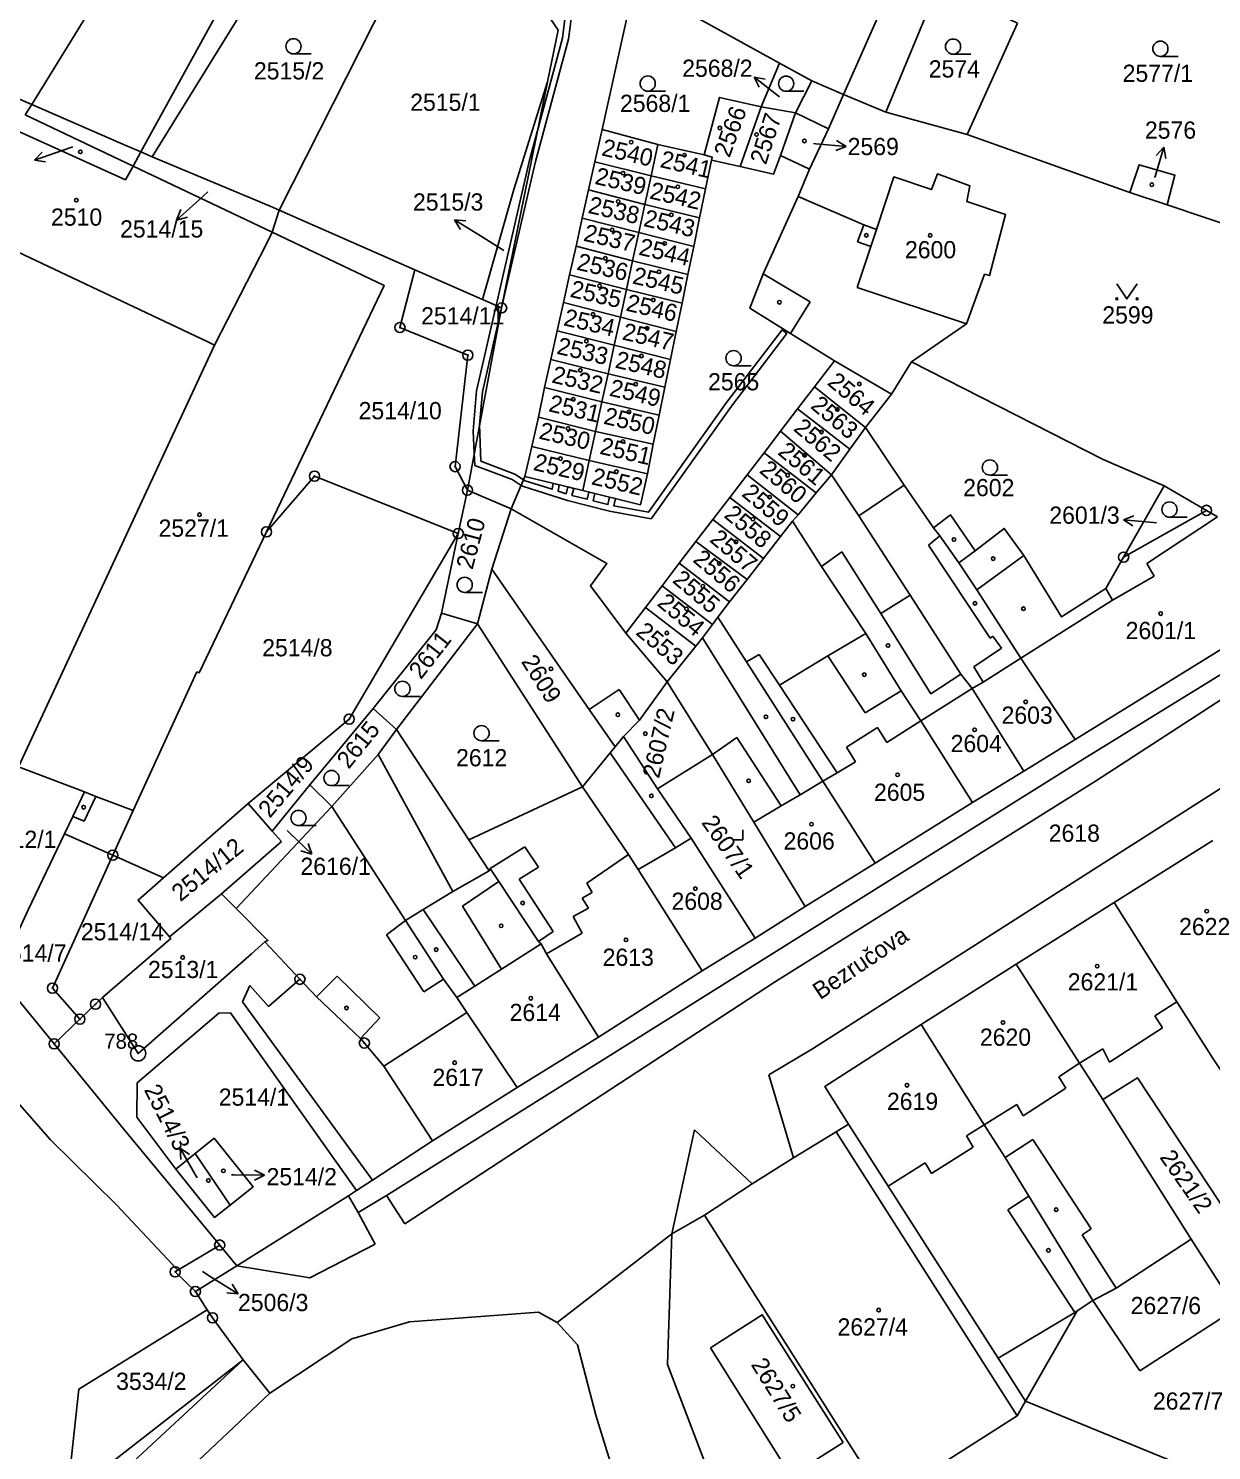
# Model space of a CAD drawing. Extents: x -784124 to -780570, y -980818 to -976926.
# Drawn here: x -782642.4 to -782525.5, y -979748.9 to -979608.5 of the extents above; entities that cross this region are included whole.
import ezdxf
from ezdxf.enums import TextEntityAlignment as Align

# ---------------------------------------------------------------- set-up
doc = ezdxf.new("R2010")
doc.units = 0
doc.header["$LTSCALE"] = 3.138375
doc.header["$MEASUREMENT"] = 0
doc.linetypes.add('0_051C', pattern=[0])
for name, color, linetype in [('1008', 1, 'CONTINUOUS'), ('101', 1, 'CONTINUOUS'), ('1016', 1, 'CONTINUOUS'), ('1029', 1, 'CONTINUOUS'), ('105', 1, 'CONTINUOUS'), ('18', 1, 'CONTINUOUS'), ('21800', 1, 'CONTINUOUS'), ('21900', 1, 'CONTINUOUS'), ('21999', 1, 'CONTINUOUS'), ('23700', 1, 'CONTINUOUS'), ('304', 1, 'CONTINUOUS'), ('314', 1, 'CONTINUOUS'), ('319', 1, 'CONTINUOUS'), ('402', 1, 'CONTINUOUS'), ('404', 1, 'CONTINUOUS')]:
    doc.layers.add(name, color=color, linetype=linetype)

# ---------------------------------------------------------------- blocks, each defined once
blk = doc.blocks.new('4_02$0')
at = {"layer": '404', "color": 255, "linetype": 'Continuous'}
blk.add_circle((-0.01, 0), 0.175, dxfattribs=at)
blk = doc.blocks.new('1029$1')
at = {"layer": '1029', "color": 6, "linetype": 'Continuous'}
for p, q in [((0, 3), (-0.5, 2)), ((0, 0), (0, 3)), ((0, 3), (0.5, 2))]:
    blk.add_line(p, q, dxfattribs=at)
blk = doc.blocks.new('3_04$3')
at = {"layer": '304', "color": 255, "linetype": 'Continuous'}
blk.add_line((0.01, 0), (1.76, 0), dxfattribs=at)
blk.add_circle((0.01, 0.75), 0.75, dxfattribs=at)
blk = doc.blocks.new('3_14$2')
at = {"layer": '314', "color": 255, "linetype": 'Continuous'}
blk.add_lwpolyline([(-1, 1.5), (0, 0), (1, 1.5)], dxfattribs=at)
for centre in [(-1, 0), (1, 0)]:
    blk.add_circle(centre, 0.1, dxfattribs=at)
blk = doc.blocks.new('3_19$9')
at = {"layer": '319', "color": 255, "linetype": 'Continuous'}
for p, q in [((-1, 0), (0, 0)), ((0, 0), (0, 1))]:
    blk.add_line(p, q, dxfattribs=at)
blk = doc.blocks.new('1_01$18')
at = {"layer": '101', "color": 3, "linetype": 'Continuous'}
for radius in [0.75, 0.03]:
    blk.add_circle((0, 0), radius, dxfattribs=at)
blk = doc.blocks.new('1_05$19')
at = {"layer": '105', "color": 3, "linetype": 'Continuous'}
for radius in [0.5, 0.0303]:
    blk.add_circle((0, 0), radius, dxfattribs=at)

msp = doc.modelspace()

# ---------------------------------------------------------------- linework, layer by layer
at = {"layer": '1029', "color": 255, "linetype": 'Continuous'}
for p, q in [((-782568.19, -979615.22), (-782568.33, -979615.11)), ((-782637.99, -979620.16), (-782638.96, -979620.5)), ((-782564.84, -979619.84), (-782564.59, -979619.86)), ((-782531.14, -979623.19), (-782531.1, -979623.07)), ((-782624.67, -979624.61), (-782625.52, -979625.39)), ((-782595.41, -979630.4), (-782597.74, -979628.95)), ((-782530.95, -979657.28), (-782531.24, -979657.26)), ((-782616.81, -979687.66), (-782616.55, -979687.91)), ((-782625.71, -979721.95), (-782625.9, -979721.62)), ((-782622.32, -979721.64), (-782622.05, -979721.65)), ((-782625.18, -979731.2), (-782624.22, -979731.81))]:
    msp.add_line(p, q, dxfattribs=at)
at = {"layer": '21800', "color": 255, "linetype": 'Continuous'}
for p, q in [((-782630.16, -979621.14), (-782613.39, -979594.05)), ((-782632.76, -979620.01), (-782642.06, -979615.98)), ((-782566.62, -979616.8), (-782563.36, -979618.37)), ((-782631.27, -979620.66), (-782632.76, -979620.01)), ((-782560.5, -979629.54), (-782559.85, -979627.87)), ((-782559.18, -979630), (-782558.62, -979628.31)), ((-782560.52, -979634.04), (-782559.18, -979630)), ((-782559.18, -979630), (-782560.5, -979629.54)), ((-782565.15, -979635.46), (-782569.81, -979632.7)), ((-782549.71, -979637.63), (-782560.52, -979634.04)), ((-782567.11, -979638.57), (-782565.15, -979635.46)), ((-782560.35, -979656.59), (-782555.88, -979653.56)), ((-782531.9, -979661.29), (-782524.94, -979656.69)), ((-782552.35, -979658.57), (-782553.47, -979659.5)), ((-782553.47, -979659.5), (-782547.39, -979668.66)), ((-782564.06, -979661.6), (-782562.05, -979660.14)), ((-782562.05, -979660.14), (-782558.19, -979666.24)), ((-782550.48, -979661.23), (-782548.85, -979660.03)), ((-782548.71, -979663.9), (-782544.07, -979660.5)), ((-782531.18, -979662.53), (-782531.9, -979661.29)), ((-782586.99, -979675.71), (-782596.62, -979661.87)), ((-782535.3, -979664.91), (-782531.18, -979662.53)), ((-782535.3, -979664.91), (-782535.96, -979663.76)), ((-782558.19, -979666.24), (-782555.3, -979664.43)), ((-782544.37, -979670.65), (-782535.3, -979664.91)), ((-782558.19, -979666.24), (-782553.24, -979674.17)), ((-782559.66, -979668.22), (-782563.41, -979670.42)), ((-782566.16, -979684.13), (-782575.79, -979668.64)), ((-782546.26, -979669.66), (-782549.01, -979671.51)), ((-782547.39, -979668.66), (-782547.11, -979668.48)), ((-782547.11, -979668.48), (-782546.26, -979669.66)), ((-782570.21, -979670.27), (-782571.45, -979671)), ((-782568.19, -979673.32), (-782570.21, -979670.27)), ((-782563.41, -979670.42), (-782568.19, -979673.32)), ((-782563.41, -979670.42), (-782559.72, -979676.04)), ((-782548.07, -979673), (-782544.37, -979670.65)), ((-782553.24, -979674.17), (-782550.29, -979672.21)), ((-782549.01, -979671.51), (-782548.07, -979673)), ((-782523.63, -979671.67), (-782538.29, -979680.67)), ((-782586.99, -979675.71), (-782584.02, -979673.75)), ((-782584.02, -979673.75), (-782582.01, -979676.77)), ((-782562.49, -979681.96), (-782568.19, -979673.32)), ((-782559.72, -979676.04), (-782556.17, -979673.86)), ((-782549.16, -979673.65), (-782554.22, -979676.83)), ((-782548.07, -979673), (-782549.16, -979673.65)), ((-782536.97, -979682.78), (-782522.52, -979673.4)), ((-782584.43, -979679.39), (-782586.99, -979675.71)), ((-782554.22, -979676.83), (-782557.59, -979678.97)), ((-782558.52, -979677.49), (-782561.58, -979679.42)), ((-782557.59, -979678.97), (-782558.52, -979677.49)), ((-782572.41, -979678.46), (-782574.81, -979680.14)), ((-782568.02, -979685.23), (-782572.41, -979678.46)), ((-782517.87, -979679.2), (-782564.94, -979709.23)), ((-782561.58, -979679.42), (-782560.67, -979680.88)), ((-782607.82, -979680.17), (-782600.47, -979693.69)), ((-782578.46, -979689.36), (-782584.91, -979679.98)), ((-782538.29, -979680.67), (-782569.81, -979700.39)), ((-782560.67, -979680.88), (-782562.49, -979681.96)), ((-782563.9, -979682.79), (-782562.49, -979681.96)), ((-782636.85, -979683.85), (-782638.01, -979686.28)), ((-782568.7, -979702.63), (-782536.97, -979682.78)), ((-782566.16, -979684.13), (-782563.9, -979682.79)), ((-782568.02, -979685.23), (-782570.73, -979686.83)), ((-782568.02, -979685.23), (-782566.16, -979684.13)), ((-782632.04, -979685.69), (-782634.04, -979690.1)), ((-782593.34, -979689.28), (-782596.76, -979691.42)), ((-782592.01, -979691.28), (-782593.34, -979689.28)), ((-782582.15, -979691.52), (-782578.46, -979689.36)), ((-782578.46, -979689.36), (-782576.92, -979688.4)), ((-782587.24, -979692.86), (-782583.11, -979690.03)), ((-782600.47, -979693.69), (-782596.88, -979691.63)), ((-782593.9, -979692.46), (-782592.01, -979691.28)), ((-782600.47, -979693.69), (-782603.38, -979695.47)), ((-782599.5, -979695.12), (-782595.9, -979692.69)), ((-782590.55, -979697.63), (-782593.9, -979692.46)), ((-782586.7, -979693.78), (-782587.24, -979692.86)), ((-782587.67, -979694.33), (-782586.7, -979693.78)), ((-782587.05, -979695.32), (-782587.67, -979694.33)), ((-782603.38, -979695.47), (-782605.15, -979696.55)), ((-782598.27, -979703.02), (-782603.38, -979695.47)), ((-782595.66, -979701.36), (-782599.5, -979695.12)), ((-782588.56, -979696.16), (-782587.05, -979695.32)), ((-782587.69, -979697.78), (-782588.56, -979696.16)), ((-782605.15, -979696.55), (-782607.02, -979697.95)), ((-782592.01, -979698.63), (-782590.55, -979697.63)), ((-782591.2, -979699.85), (-782587.69, -979697.78)), ((-782607.02, -979697.95), (-782603.32, -979703.59)), ((-782591.73, -979698.86), (-782595.66, -979701.36)), ((-782569.81, -979700.39), (-782607.01, -979723.7)), ((-782611.87, -979702.05), (-782613.93, -979704.09)), ((-782607.67, -979706.16), (-782611.87, -979702.05)), ((-782595.66, -979701.36), (-782598.27, -979703.02)), ((-782620.52, -979702.96), (-782621.24, -979704.57)), ((-782618.67, -979705.04), (-782620.52, -979702.96)), ((-782616.61, -979703.26), (-782618.67, -979705.04)), ((-782615.56, -979702.35), (-782616.61, -979703.26)), ((-782605.21, -979726.48), (-782568.7, -979702.63)), ((-782603.32, -979703.59), (-782601.39, -979702.32)), ((-782598.27, -979703.02), (-782600.05, -979704.15)), ((-782621.24, -979704.57), (-782608.4, -979722.18)), ((-782531.11, -979705.96), (-782528.95, -979704.57)), ((-782623.56, -979705.68), (-782631.64, -979712.56)), ((-782622.41, -979705.67), (-782623.56, -979705.68)), ((-782609.96, -979723.19), (-782622.41, -979705.67)), ((-782609.59, -979708.18), (-782607.67, -979706.16)), ((-782599.08, -979705.64), (-782607.29, -979710.93)), ((-782530.36, -979707.15), (-782531.11, -979705.96)), ((-782535.6, -979710.52), (-782530.36, -979707.15)), ((-782564.94, -979709.23), (-782569.25, -979711.77)), ((-782538.55, -979710.63), (-782536.27, -979709.22)), ((-782536.27, -979709.22), (-782535.6, -979710.52)), ((-782569.25, -979711.77), (-782566.8, -979719.98)), ((-782540.61, -979711.98), (-782538.55, -979710.63)), ((-782631.64, -979712.56), (-782631.68, -979715.96)), ((-782544.12, -979715.82), (-782539.9, -979713.1)), ((-782539.9, -979713.1), (-782540.61, -979711.98)), ((-782547.99, -979716.71), (-782544.76, -979714.72)), ((-782544.76, -979714.72), (-782544.12, -979715.82)), ((-782631.68, -979715.96), (-782627.83, -979721.11)), ((-782576.6, -979717.2), (-782578.83, -979727.48)), ((-782570.88, -979722.55), (-782576.6, -979717.2)), ((-782549.72, -979717.79), (-782547.99, -979716.71)), ((-782553.19, -979721.52), (-782549.05, -979718.92)), ((-782549.05, -979718.92), (-782549.72, -979717.79)), ((-782545.9, -979719.95), (-782543.16, -979718.18)), ((-782543.16, -979718.18), (-782537.42, -979726.99)), ((-782557.47, -979722.78), (-782553.82, -979720.48)), ((-782553.82, -979720.48), (-782553.19, -979721.52)), ((-782609.8, -979725.38), (-782610.77, -979723.72)), ((-782609.8, -979725.38), (-782607.01, -979723.7)), ((-782607.01, -979723.7), (-782605.21, -979726.48)), ((-782543.57, -979723.77), (-782545.65, -979725.11)), ((-782608.12, -979728.49), (-782609.8, -979725.38)), ((-782545.65, -979725.11), (-782539.03, -979735.24)), ((-782537.42, -979726.99), (-782538.29, -979727.58)), ((-782614.58, -979731.81), (-782608.12, -979728.49)), ((-782538.29, -979727.58), (-782534.94, -979732.83)), ((-782621.78, -979730.65), (-782614.58, -979731.81)), ((-782538.78, -979735.08), (-782543.88, -979743.99)), ((-782634.95, -979752.69), (-782621.18, -979739.92)), ((-782627.4, -979751.56), (-782618.53, -979743.2)), ((-782543.88, -979743.99), (-782544.72, -979745.46))]:
    msp.add_line(p, q, dxfattribs=at)
at = {"layer": '21900', "color": 3, "linetype": 'Continuous'}
for p, q in [((-782603.8, -979599.11), (-782617.6, -979626.4)), ((-782585.7, -979618.45), (-782582.5, -979603.98)), ((-782549.64, -979618.94), (-782544.68, -979607.95)), ((-782570, -979616.2), (-782568.2, -979611.89)), ((-782566.62, -979616.8), (-782565.01, -979613.65)), ((-782561.86, -979614.98), (-782565.01, -979613.65)), ((-782591.11, -979613.75), (-782595.64, -979636.06)), ((-782561.86, -979614.98), (-782557.68, -979616.73)), ((-782572.08, -979622.1), (-782570, -979616.2)), ((-782566.62, -979616.8), (-782570, -979616.2)), ((-782642.69, -979617.01), (-782632.04, -979622.06)), ((-782568.1, -979621), (-782566.62, -979616.8)), ((-782557.68, -979616.73), (-782549.64, -979618.94)), ((-782632.78, -979623.41), (-782643.62, -979618.5)), ((-782586.43, -979621.62), (-782585.7, -979618.45)), ((-782580.21, -979619.93), (-782585.7, -979618.45)), ((-782549.64, -979618.94), (-782533.58, -979624.65)), ((-782580.88, -979623.02), (-782580.21, -979619.93)), ((-782575.65, -979620.95), (-782580.21, -979619.93)), ((-782618.29, -979628.58), (-782632.04, -979622.06)), ((-782587.05, -979624.4), (-782586.43, -979621.62)), ((-782580.88, -979623.02), (-782586.43, -979621.62)), ((-782575.49, -979624.29), (-782574.91, -979621.46)), ((-782572.08, -979622.1), (-782574.91, -979621.46)), ((-782565.22, -979622.37), (-782568.1, -979621)), ((-782581.49, -979625.84), (-782580.88, -979623.02)), ((-782580.88, -979623.02), (-782575.49, -979624.29)), ((-782566.34, -979625.05), (-782565.22, -979622.37)), ((-782587.67, -979627.19), (-782587.05, -979624.4)), ((-782581.49, -979625.84), (-782587.05, -979624.4)), ((-782576.08, -979627.16), (-782575.49, -979624.29)), ((-782533.58, -979624.65), (-782529.9, -979625.88)), ((-782582.1, -979628.62), (-782581.49, -979625.84)), ((-782581.49, -979625.84), (-782576.08, -979627.16)), ((-782529.9, -979625.88), (-782520.36, -979629.1)), ((-782617.6, -979626.4), (-782618.29, -979628.58)), ((-782604.2, -979632.3), (-782617.6, -979626.4)), ((-782588.29, -979629.97), (-782587.67, -979627.19)), ((-782582.1, -979628.62), (-782587.67, -979627.19)), ((-782576.66, -979629.99), (-782576.08, -979627.16)), ((-782582.7, -979631.4), (-782582.1, -979628.62)), ((-782582.1, -979628.62), (-782576.66, -979629.99)), ((-782588.92, -979632.8), (-782588.29, -979629.97)), ((-782582.7, -979631.4), (-782588.29, -979629.97)), ((-782577.24, -979632.77), (-782576.66, -979629.99)), ((-782583.32, -979634.23), (-782582.7, -979631.4)), ((-782582.7, -979631.4), (-782577.24, -979632.77)), ((-782597.53, -979635.23), (-782604.2, -979632.3)), ((-782589.52, -979635.53), (-782588.92, -979632.8)), ((-782583.32, -979634.23), (-782588.92, -979632.8)), ((-782577.8, -979635.6), (-782577.24, -979632.77)), ((-782583.91, -979636.96), (-782583.32, -979634.23)), ((-782583.32, -979634.23), (-782577.8, -979635.6)), ((-782599.02, -979654.05), (-782595.64, -979636.06)), ((-782595.64, -979636.06), (-782597.53, -979635.23)), ((-782590.14, -979638.31), (-782589.52, -979635.53)), ((-782583.91, -979636.96), (-782589.52, -979635.53)), ((-782578.39, -979638.38), (-782577.8, -979635.6)), ((-782584.51, -979639.73), (-782583.91, -979636.96)), ((-782583.91, -979636.96), (-782578.39, -979638.38)), ((-782590.78, -979641.15), (-782590.14, -979638.31)), ((-782584.51, -979639.73), (-782590.14, -979638.31)), ((-782578.95, -979641.16), (-782578.39, -979638.38)), ((-782643.36, -979681.37), (-782624.01, -979639.73)), ((-782585.12, -979642.56), (-782584.51, -979639.73)), ((-782584.51, -979639.73), (-782578.95, -979641.16)), ((-782591.39, -979643.92), (-782590.78, -979641.15)), ((-782585.12, -979642.56), (-782590.78, -979641.15)), ((-782579.52, -979643.89), (-782578.95, -979641.16)), ((-782562.76, -979641.28), (-782564.73, -979643.86)), ((-782557.12, -979644.58), (-782562.76, -979641.28)), ((-782557.12, -979644.58), (-782555.17, -979641.39)), ((-782585.73, -979645.34), (-782585.12, -979642.56)), ((-782585.12, -979642.56), (-782579.52, -979643.89)), ((-782591.99, -979646.86), (-782591.39, -979643.92)), ((-782585.73, -979645.34), (-782591.39, -979643.92)), ((-782580.09, -979646.66), (-782579.52, -979643.89)), ((-782564.73, -979643.86), (-782566.41, -979646.04)), ((-782559.7, -979647.88), (-782564.73, -979643.86)), ((-782586.36, -979648.26), (-782585.73, -979645.34)), ((-782585.73, -979645.34), (-782580.09, -979646.66)), ((-782559.7, -979647.88), (-782557.12, -979644.58)), ((-782592.66, -979649.74), (-782591.99, -979646.86)), ((-782586.36, -979648.26), (-782591.99, -979646.86)), ((-782580.66, -979649.5), (-782580.09, -979646.66)), ((-782566.41, -979646.04), (-782568.08, -979648.22)), ((-782561.23, -979650), (-782566.41, -979646.04)), ((-782586.99, -979651.14), (-782586.36, -979648.26)), ((-782586.36, -979648.26), (-782580.66, -979649.5)), ((-782568.08, -979648.22), (-782569.72, -979650.36)), ((-782563.07, -979652.54), (-782568.08, -979648.22)), ((-782561.23, -979650), (-782559.7, -979647.88)), ((-782593.35, -979652.71), (-782592.66, -979649.74)), ((-782586.99, -979651.14), (-782592.66, -979649.74)), ((-782581.24, -979652.45), (-782580.66, -979649.5)), ((-782563.07, -979652.54), (-782561.23, -979650)), ((-782587.63, -979654.1), (-782586.99, -979651.14)), ((-782586.99, -979651.14), (-782581.24, -979652.45)), ((-782569.72, -979650.36), (-782571.4, -979652.54)), ((-782564.56, -979654.32), (-782569.72, -979650.36)), ((-782599.02, -979654.05), (-782600.24, -979651.73)), ((-782594.7, -979655.89), (-782593.35, -979652.71)), ((-782593.35, -979652.71), (-782587.63, -979654.1)), ((-782571.4, -979652.54), (-782573.1, -979654.77)), ((-782566.35, -979656.5), (-782571.4, -979652.54)), ((-782564.56, -979654.32), (-782563.07, -979652.54)), ((-782599.92, -979658.34), (-782599.02, -979654.05)), ((-782599.02, -979654.05), (-782594.7, -979655.89)), ((-782566.35, -979656.5), (-782564.56, -979654.32)), ((-782530.19, -979653.63), (-782534.2, -979660.67)), ((-782530.19, -979653.63), (-782526.02, -979656.05)), ((-782573.1, -979654.77), (-782574.77, -979656.95)), ((-782568.08, -979658.62), (-782573.1, -979654.77)), ((-782574.77, -979656.95), (-782576.45, -979659.13)), ((-782569.77, -979660.79), (-782574.77, -979656.95)), ((-782568.08, -979658.62), (-782566.92, -979657.13)), ((-782566.92, -979657.13), (-782566.35, -979656.5)), ((-782526.02, -979656.05), (-782534.2, -979660.67)), ((-782526.02, -979656.05), (-782524.94, -979656.69)), ((-782601.58, -979666.2), (-782599.92, -979658.34)), ((-782576.45, -979659.13), (-782578.09, -979661.27)), ((-782571.4, -979662.88), (-782576.45, -979659.13)), ((-782569.77, -979660.79), (-782568.08, -979658.62)), ((-782578.09, -979661.27), (-782579.79, -979663.5)), ((-782573.12, -979665.08), (-782578.09, -979661.27)), ((-782571.4, -979662.88), (-782569.77, -979660.79)), ((-782579.79, -979663.5), (-782581.44, -979665.64)), ((-782574.82, -979667.31), (-782579.79, -979663.5)), ((-782573.12, -979665.08), (-782571.4, -979662.88)), ((-782574.29, -979666.58), (-782573.12, -979665.08)), ((-782601.58, -979666.2), (-782598.03, -979667.24)), ((-782581.44, -979665.64), (-782583.37, -979668.17)), ((-782576.45, -979669.46), (-782581.44, -979665.64)), ((-782574.82, -979667.31), (-782574.29, -979666.58)), ((-782539, -979678.68), (-782519.15, -979666.41)), ((-782606.03, -979677.69), (-782598.03, -979667.24)), ((-782598.03, -979667.24), (-782587.64, -979683.33)), ((-782583.37, -979668.17), (-782579.28, -979672.98)), ((-782579.28, -979672.98), (-782576.45, -979669.46)), ((-782579.28, -979672.98), (-782574.81, -979680.14)), ((-782614.6, -979683.15), (-782608.33, -979675.6)), ((-782608.33, -979675.6), (-782606.03, -979677.69)), ((-782606.03, -979677.69), (-782598.87, -979688.57)), ((-782583.61, -979678.36), (-782580.24, -979683.53)), ((-782544.06, -979681.79), (-782539, -979678.68)), ((-782574.81, -979680.14), (-782580.24, -979683.53)), ((-782549.14, -979684.89), (-782544.06, -979681.79)), ((-782618.29, -979687.72), (-782614.6, -979683.15)), ((-782614.6, -979683.15), (-782612.4, -979685.3)), ((-782598.87, -979688.57), (-782587.64, -979683.33)), ((-782629.04, -979692.32), (-782620.69, -979684.99)), ((-782620.69, -979684.99), (-782618.29, -979687.72)), ((-782558.73, -979690.87), (-782549.14, -979684.89)), ((-782621.87, -979695.37), (-782612.4, -979685.3)), ((-782634.04, -979690.1), (-782638.81, -979687.98)), ((-782617.39, -979688.75), (-782618.29, -979687.72)), ((-782623.3, -979693.92), (-782617.39, -979688.75)), ((-782535.13, -979694.78), (-782525.38, -979688.63)), ((-782634.04, -979690.1), (-782629.04, -979692.32)), ((-782565.65, -979695.16), (-782558.73, -979690.87)), ((-782623.3, -979693.92), (-782628.44, -979698.17)), ((-782621.87, -979695.37), (-782623.3, -979693.92)), ((-782544.81, -979700.84), (-782535.13, -979694.78)), ((-782570.61, -979698.29), (-782565.65, -979695.16)), ((-782620.35, -979699.82), (-782619.02, -979698.65)), ((-782575.82, -979701.53), (-782570.61, -979698.29)), ((-782586.06, -979708.05), (-782575.82, -979701.53)), ((-782554.19, -979706.8), (-782544.81, -979700.84)), ((-782637.3, -979706.29), (-782639.84, -979708.73)), ((-782594.12, -979713.04), (-782586.06, -979708.05)), ((-782602.46, -979718.3), (-782594.12, -979713.04)), ((-782527.53, -979728.01), (-782536.27, -979714.22)), ((-782562.6, -979717.42), (-782561.38, -979716.64)), ((-782608.4, -979722.18), (-782602.46, -979718.3)), ((-782609.96, -979723.19), (-782608.4, -979722.18)), ((-782578.83, -979727.48), (-782575.61, -979725.63)), ((-782627.62, -979731.07), (-782623.49, -979728.59)), ((-782621.78, -979730.65), (-782623.49, -979728.59)), ((-782590.14, -979736.24), (-782578.83, -979727.48)), ((-782523.13, -979734.88), (-782527.53, -979728.01)), ((-782625.89, -979733.18), (-782621.78, -979730.65)), ((-782625.89, -979733.18), (-782624.71, -979734.98)), ((-782537.25, -979734.06), (-782532.61, -979741)), ((-782624.71, -979734.98), (-782624.19, -979735.77)), ((-782624.19, -979735.77), (-782621.18, -979739.92)), ((-782532.61, -979741), (-782523.13, -979734.88)), ((-782621.18, -979739.92), (-782637.01, -979752.25)), ((-782543.88, -979743.99), (-782546.6, -979739.75)), ((-782519.74, -979753.87), (-782543.88, -979743.99))]:
    msp.add_line(p, q, dxfattribs=at)
for points in [[(-782625.71, -979589.3), (-782631.74, -979599.21), (-782642.06, -979615.98)], [(-782591.11, -979613.75), (-782590.07, -979608.62), (-782592.24, -979605.37), (-782603.8, -979599.11)], [(-782642.06, -979615.98), (-782647.87, -979613.48), (-782646.97, -979608.48), (-782648.9, -979607.41), (-782656.6, -979603.33)], [(-782561.86, -979614.98), (-782557.57, -979605.23), (-782556.61, -979603.21)], [(-782557.68, -979616.73), (-782552.52, -979604.26), (-782551.48, -979604.7), (-782544.68, -979607.95)], [(-782597.53, -979635.23), (-782594.44, -979624.37), (-782591.11, -979613.75)], [(-782565.22, -979622.37), (-782563.36, -979618.37), (-782561.86, -979614.98)], [(-782570, -979616.2), (-782574.13, -979615.28), (-782575.65, -979620.95)], [(-782631.27, -979620.66), (-782630.16, -979621.14), (-782618.5, -979626), (-782617.6, -979626.4)], [(-782574.91, -979621.46), (-782574.85, -979621.17), (-782575.65, -979620.95)], [(-782568.1, -979621), (-782568.78, -979622.84), (-782572.08, -979622.1)], [(-782529.9, -979625.88), (-782529.14, -979622.96), (-782532.68, -979621.92), (-782533.58, -979624.65)], [(-782566.34, -979625.05), (-782559.85, -979627.87), (-782558.62, -979628.31), (-782556.91, -979623.12), (-782553.18, -979624.37), (-782552.6, -979622.83), (-782549.4, -979624), (-782549.69, -979625.54), (-782545.86, -979626.85), (-782547.45, -979632.86), (-782547.94, -979632.73), (-782549.71, -979637.63), (-782555.17, -979641.39)], [(-782656.79, -979624.24), (-782624.66, -979639.42), (-782624.01, -979639.73)], [(-782562.76, -979641.28), (-782567.11, -979638.57), (-782571.12, -979636.08), (-782569.81, -979632.7), (-782566.34, -979625.05)], [(-782624.01, -979639.73), (-782618.87, -979629.73), (-782618.29, -979628.58)], [(-782618.29, -979628.58), (-782607.25, -979633.84), (-782618.87, -979658.17)], [(-782600.24, -979651.73), (-782598.97, -979640.72), (-782605.68, -979638), (-782604.2, -979632.3)], [(-782555.17, -979641.39), (-782536.22, -979651.01), (-782530.19, -979653.63)], [(-782559.7, -979647.88), (-782555.88, -979653.56), (-782552.99, -979657.76)], [(-782599.92, -979658.34), (-782614.12, -979652.67), (-782618.87, -979658.17)], [(-782587.63, -979654.1), (-782581.91, -979655.49), (-782581.24, -979652.45)], [(-782563.07, -979652.54), (-782560.35, -979656.59), (-782555.3, -979664.43), (-782550.29, -979672.21), (-782549.16, -979673.65), (-782544.06, -979681.79)], [(-782594.7, -979655.89), (-782596.62, -979661.87), (-782598.03, -979667.24)], [(-782594.7, -979655.89), (-782585.26, -979661.28), (-782586.87, -979663.51), (-782583.37, -979668.17)], [(-782566.92, -979657.13), (-782564.06, -979661.6), (-782559.66, -979668.22), (-782556.17, -979673.86), (-782554.22, -979676.83), (-782549.14, -979684.89)], [(-782534.2, -979660.67), (-782535.96, -979663.76), (-782540.35, -979666.56), (-782544.07, -979660.5), (-782545.99, -979657.83), (-782548.85, -979660.03), (-782551.3, -979656.49), (-782552.99, -979657.76)], [(-782618.87, -979658.17), (-782625.53, -979672.1), (-782625.75, -979672)], [(-782620.69, -979684.99), (-782610.69, -979676.67), (-782599.92, -979658.34)], [(-782552.99, -979657.76), (-782552.35, -979658.57), (-782550.48, -979661.23), (-782548.71, -979663.9), (-782544.37, -979670.65), (-782539, -979678.68)], [(-782608.33, -979675.6), (-782602.09, -979667.85), (-782601.58, -979666.2)], [(-782574.29, -979666.58), (-782571.45, -979671), (-782563.9, -979682.79), (-782558.73, -979690.87)], [(-782576.45, -979669.46), (-782575.79, -979668.64), (-782574.82, -979667.31)], [(-782625.75, -979672), (-782632.04, -979685.69), (-782635.71, -979684.29)], [(-782579.28, -979672.98), (-782582.01, -979676.77), (-782583.61, -979678.36)], [(-782606.03, -979677.69), (-782607.82, -979680.17), (-782612.4, -979685.3)], [(-782583.61, -979678.36), (-782584.43, -979679.39), (-782584.91, -979679.98), (-782587.64, -979683.33)], [(-782574.81, -979680.14), (-782570.73, -979686.83), (-782565.65, -979695.16)], [(-782670.18, -979683.41), (-782667.78, -979682.14), (-782665.87, -979685.07), (-782664.62, -979684.04), (-782662.86, -979686.59), (-782660.06, -979692.52), (-782657.93, -979695.81), (-782656.82, -979694.92), (-782645.55, -979708.91), (-782647.24, -979710.2), (-782640.2, -979718.2), (-782633.69, -979724.62), (-782627.62, -979731.07)], [(-782635.71, -979684.29), (-782636.85, -979683.85), (-782643.36, -979681.37)], [(-782587.64, -979683.33), (-782583.11, -979690.03), (-782582.15, -979691.52), (-782575.82, -979701.53)], [(-782580.24, -979683.53), (-782576.92, -979688.4), (-782570.61, -979698.29)], [(-782638.81, -979687.98), (-782638.01, -979686.28), (-782636.89, -979686.73), (-782635.71, -979684.29)], [(-782612.4, -979685.3), (-782605.15, -979696.55), (-782601.39, -979702.32), (-782600.05, -979704.15), (-782599.08, -979705.64), (-782594.12, -979713.04)], [(-782644, -979698.95), (-782642.39, -979695.49), (-782638.81, -979687.98)], [(-782598.87, -979688.57), (-782596.88, -979691.63), (-782596.76, -979691.42), (-782595.9, -979692.69), (-782592.01, -979698.63), (-782591.73, -979698.86), (-782591.2, -979699.85), (-782586.06, -979708.05)], [(-782637.3, -979706.29), (-782640, -979703.22), (-782634.04, -979690.1)], [(-782639.84, -979708.73), (-782650.28, -979695.98), (-782652.64, -979692.56)], [(-782629.04, -979692.32), (-782631.55, -979694.52), (-782628.44, -979698.17)], [(-782535.13, -979694.78), (-782528.95, -979704.57), (-782525.37, -979710.2), (-782520.39, -979717.64)], [(-782619.02, -979698.65), (-782618.73, -979698.51), (-782621.87, -979695.37)], [(-782628.44, -979698.17), (-782628.32, -979698.31), (-782635.08, -979704.16)], [(-782602.46, -979718.3), (-782607.29, -979710.93), (-782609.2, -979708.64), (-782609.59, -979708.18), (-782613.93, -979704.09), (-782615.56, -979702.35), (-782619.02, -979698.65)], [(-782635.08, -979704.16), (-782631.54, -979709.66), (-782620.35, -979699.82)], [(-782536.27, -979714.22), (-782538.55, -979710.63), (-782544.81, -979700.84)], [(-782635.08, -979704.16), (-782635.76, -979704.81), (-782637.3, -979706.29)], [(-782561.38, -979716.64), (-782563.7, -979712.92), (-782554.19, -979706.8)], [(-782537.25, -979734.06), (-782543.57, -979723.77), (-782545.9, -979719.95), (-782547.99, -979716.71), (-782554.19, -979706.8)], [(-782623.49, -979728.59), (-782632.98, -979717.12), (-782639.84, -979708.73)], [(-782575.61, -979725.63), (-782570.88, -979722.55), (-782566.8, -979719.98), (-782562.6, -979717.42)], [(-782562.6, -979717.42), (-782544.72, -979745.46), (-782557.78, -979753.79), (-782575.61, -979725.63)], [(-782561.38, -979716.64), (-782557.47, -979722.78), (-782546.6, -979739.75)], [(-782625.9, -979719.56), (-782624.04, -979718.05), (-782620.19, -979722.85), (-782622.46, -979724.66)], [(-782622.46, -979724.66), (-782623.99, -979725.88), (-782627.83, -979721.11), (-782625.9, -979719.56)], [(-782621.78, -979730.65), (-782610.77, -979723.72), (-782609.96, -979723.19)], [(-782578.83, -979727.48), (-782579.27, -979740.39), (-782573.52, -979755.39), (-782561.69, -979768.32), (-782524.76, -979783.72), (-782514.27, -979787.38), (-782509.29, -979785.89), (-782505.97, -979782.15)], [(-782537.25, -979734.06), (-782534.94, -979732.83), (-782527.53, -979728.01)], [(-782627.62, -979731.07), (-782627.88, -979731.23), (-782625.89, -979733.18)], [(-782546.6, -979739.75), (-782539.03, -979735.24), (-782538.78, -979735.08), (-782537.25, -979734.06)], [(-782624.71, -979734.98), (-782637.4, -979742.81), (-782638.59, -979753.73)], [(-782621.18, -979739.92), (-782618.53, -979743.2), (-782610.43, -979737.85), (-782604.73, -979736.17), (-782592, -979735.2), (-782590.14, -979736.24)], [(-782561.89, -979748.07), (-782567.07, -979751.38), (-782575, -979738.74), (-782569.9, -979735.47), (-782561.89, -979748.07)], [(-782590.14, -979736.24), (-782588.15, -979738.45), (-782586.34, -979745.39), (-782585.25, -979748.92), (-782583.66, -979753.85), (-782580.68, -979759.6), (-782568.39, -979771.51), (-782564.71, -979773.56), (-782512.25, -979796.38), (-782502.47, -979799.97)]]:
    msp.add_lwpolyline(points, dxfattribs=at)
at = {"layer": '21999', "color": 3, "linetype": 'Continuous'}
for p, q in [((-782616.09, -979593), (-782631.27, -979620.66)), ((-782568.2, -979611.89), (-782582.5, -979603.98)), ((-782565.01, -979613.65), (-782568.2, -979611.89)), ((-782642.69, -979617.01), (-782642.06, -979615.98)), ((-782632.04, -979622.06), (-782631.27, -979620.66)), ((-782632.04, -979622.06), (-782632.78, -979623.41)), ((-782625.9, -979719.56), (-782622.46, -979724.66))]:
    msp.add_line(p, q, dxfattribs=at)
msp.add_lwpolyline([(-782536.27, -979714.22), (-782532.82, -979712.09), (-782523.55, -979726.14), (-782524.03, -979728.61), (-782514.96, -979730.17)], dxfattribs=at)
at = {"layer": '23700', "color": 255, "linetype": '0_051C'}
msp.add_lwpolyline([(-782589.15, -979605.68), (-782589.62, -979609.42), (-782592.04, -979618.31), (-782592.89, -979621.46), (-782596.19, -979635.82), (-782598.13, -979644.25), (-782598.46, -979648.2), (-782598.34, -979650.41), (-782598.27, -979651.62), (-782594.6, -979653.01), (-782593.72, -979653.58), (-782593.58, -979653.67), (-782589.13, -979655.07), (-782584.97, -979656.14), (-782580.87, -979656.88), (-782572.94, -979645.75), (-782567.46, -979638.59), (-782567.93, -979638.23), (-782573.42, -979645.39), (-782581.13, -979656.22), (-782584.55, -979655.61), (-782584.39, -979654.89), (-782584.98, -979654.75), (-782585.14, -979655.48), (-782586.61, -979655.1), (-782586.44, -979654.39), (-782587.02, -979654.25), (-782587.19, -979654.95), (-782588.69, -979654.58), (-782588.51, -979653.89), (-782589.1, -979653.74), (-782589.26, -979654.4), (-782590.06, -979654.15), (-782589.97, -979653.53), (-782590.55, -979653.39), (-782590.64, -979653.97), (-782593.32, -979653.13), (-782593.48, -979653.02), (-782594.32, -979652.47), (-782597.69, -979651.2), (-782597.81, -979647.6), (-782597.53, -979644.35), (-782595.64, -979636.06), (-782592.31, -979621.6), (-782589.04, -979609.54), (-782588.55, -979605.78)], dxfattribs=at)

# ---------------------------------------------------------------- block references
at = {"layer": '101', "color": 0, "linetype": 'ByBlock'}
msp.add_blockref('1_01$18', (-782631.54, -979709.66), dxfattribs=at)
at = {"layer": '1029', "color": 0, "linetype": 'ByBlock'}
for p, rotation in [((-782568.33, -979615.11), 51.99999999999999), ((-782638.96, -979620.5), 109), ((-782564.59, -979619.86), 265), ((-782531.1, -979623.07), 342.9999999999999), ((-782625.52, -979625.39), 132), ((-782597.74, -979628.95), 58), ((-782531.24, -979657.26), 85), ((-782616.55, -979687.91), 226), ((-782625.9, -979721.62), 30), ((-782622.05, -979721.65), 269), ((-782624.22, -979731.81), 238)]:
    msp.add_blockref('1029$1', p, dxfattribs=dict(at, rotation=rotation))
at = {"layer": '105', "color": 0, "linetype": 'ByBlock'}
for p in [(-782595.64, -979636.06), (-782605.68, -979638), (-782598.97, -979640.72), (-782600.24, -979651.73), (-782614.12, -979652.67), (-782599.02, -979654.05), (-782526.02, -979656.05), (-782618.87, -979658.17), (-782599.92, -979658.34), (-782534.2, -979660.67), (-782610.69, -979676.67), (-782634.04, -979690.1), (-782615.56, -979702.35), (-782640, -979703.22), (-782635.76, -979704.81), (-782637.3, -979706.29), (-782639.84, -979708.73), (-782609.2, -979708.64), (-782623.49, -979728.59), (-782627.88, -979731.23), (-782625.89, -979733.18), (-782624.19, -979735.77)]:
    msp.add_blockref('1_05$19', p, dxfattribs=at)
at = {"layer": '304', "color": 0, "linetype": 'ByBlock'}
for p in [(-782616.21, -979610.98), (-782551.06, -979611.01), (-782530.58, -979611.22), (-782581.22, -979614.66), (-782567.55, -979614.67), (-782572.74, -979641.77), (-782547.42, -979652.57), (-782529.68, -979656.72), (-782599.3, -979664.15), (-782605.45, -979674.42), (-782597.63, -979678.8), (-782612.45, -979683.23), (-782615.71, -979687.17)]:
    msp.add_blockref('3_04$3', p, dxfattribs=at)
at = {"layer": '314', "color": 0, "linetype": 'ByBlock'}
msp.add_blockref('3_14$2', (-782533.87, -979635.17), dxfattribs=at)
at = {"layer": '319', "color": 0, "linetype": 'ByBlock'}
msp.add_blockref('3_19$9', (-782571.81, -979688.58), dxfattribs=at)
at = {"layer": '402', "color": 0, "linetype": 'ByBlock'}
for p in [(-782559.6, -979628.9), (-782568.19, -979635.5), (-782550.95, -979658.93), (-782547.08, -979660.81), (-782548.87, -979665.23), (-782544.09, -979665.76), (-782557.46, -979669.39), (-782559.81, -979672.27), (-782584.15, -979676.23), (-782569.52, -979676.44), (-782566.85, -979676.66), (-782571.23, -979682.75), (-782636.92, -979685.36), (-782580.84, -979684.24), (-782593.55, -979694.82), (-782595.68, -979697.07), (-782602.09, -979699.42), (-782604.17, -979700.17), (-782610.95, -979705.18), (-782540.85, -979725.1), (-782541.62, -979729.12)]:
    msp.add_blockref('4_02$0', p, dxfattribs=at)
at = {"layer": '404', "color": 0, "linetype": 'ByBlock'}
for p in [(-782574.07, -979618.29), (-782570.45, -979618.94), (-782637.24, -979620.65), (-782582.83, -979619.69), (-782565.72, -979619.57), (-782577.57, -979620.98), (-782583.64, -979622.75), (-782578.23, -979624.1), (-782531.41, -979623.9), (-782637.64, -979625.42), (-782584.12, -979625.55), (-782578.87, -979626.87), (-782584.71, -979628.37), (-782553.3, -979628.9), (-782579.53, -979629.7), (-782585.39, -979631.16), (-782580.08, -979632.5), (-782585.96, -979633.88), (-782580.65, -979635.27), (-782586.61, -979636.7), (-782581.26, -979638.07), (-782587.26, -979639.34), (-782581.82, -979640.81), (-782587.85, -979642.22), (-782582.39, -979643.59), (-782560.29, -979643.57), (-782588.55, -979645.09), (-782562.47, -979646.09), (-782583.05, -979646.33), (-782589.07, -979647.96), (-782564.03, -979648.31), (-782583.65, -979649.25), (-782589.81, -979650.94), (-782565.69, -979650.62), (-782584.29, -979652.22), (-782567.38, -979652.58), (-782569.16, -979654.74), (-782625.47, -979656.48), (-782570.81, -979656.92), (-782572.48, -979659.16), (-782574.13, -979661.29), (-782575.75, -979663.53), (-782577.37, -979665.77), (-782530.53, -979666.24), (-782579.31, -979668.16), (-782590.76, -979671.7), (-782543.86, -979674.96), (-782581.44, -979678.09), (-782548.91, -979677.72), (-782556.52, -979682.16), (-782565.02, -979687.03), (-782576.5, -979693.4), (-782525.98, -979695.62), (-782583.35, -979698.45), (-782627.13, -979700.19), (-782536.81, -979701.05), (-782592.74, -979704.22), (-782546.11, -979706.62), (-782600.27, -979710.59), (-782555.59, -979712.81), (-782623.11, -979721.26), (-782624.6, -979722.21), (-782558.38, -979735.01), (-782566.86, -979742.52)]:
    msp.add_blockref('4_02$0', p, dxfattribs=at)

# ---------------------------------------------------------------- texts
at = {"layer": '1008', "color": 255, "linetype": 'Continuous'}
msp.add_text('Bezručova', height=1.7, rotation=34, dxfattribs=at).set_placement((-782560.2, -979700.71), align=Align.MIDDLE_CENTER)
at = {"layer": '1016', "color": 174, "linetype": 'Continuous'}
msp.add_text('788', height=1.5, dxfattribs=at).set_placement((-782631.54, -979709.66), align=Align.BOTTOM_RIGHT)
at = {"layer": '18', "color": 255, "linetype": 'Continuous'}
for s, p in [('2515/2', (-782620.11, -979614.01)), ('2574', (-782553.45, -979613.82)), ('2577/1', (-782534.3, -979614.25)), ('2515/1', (-782604.67, -979617.11)), ('2568/1', (-782583.95, -979617.22)), ('2576', (-782532.1, -979619.86)), ('2510', (-782640.15, -979628.45)), ('2600', (-782555.8, -979631.67)), ('2514/11', (-782603.59, -979638.2)), ('2599', (-782536.31, -979638.11)), ('2565', (-782575.25, -979644.71)), ('2514/10', (-782609.77, -979647.56)), ('2602', (-782550.05, -979655.16)), ('2601/1', (-782534, -979669.27)), ('2514/8', (-782619.29, -979670.97)), ('2603', (-782546.26, -979677.63)), ('2604', (-782551.29, -979680.43)), ('2612', (-782600.14, -979681.83)), ('2605', (-782558.86, -979685.24)), ('2606', (-782567.79, -979690.05)), ('2618', (-782541.6, -979689.28)), ('2608', (-782578.86, -979696)), ('2622', (-782528.72, -979698.5)), ('2514/14', (-782637.2, -979699.01)), ('2514/7', (-782645.57, -979701.12)), ('2613', (-782585.66, -979701.53)), ('2513/1', (-782630.57, -979702.74)), ('2621/1', (-782539.72, -979703.96)), ('2614', (-782594.85, -979706.98)), ('2620', (-782548.4, -979709.42)), ('2617', (-782602.47, -979713.39)), ('2514/1', (-782623.58, -979715.34)), ('2619', (-782557.58, -979715.76)), ('2627/6', (-782533.51, -979735.92)), ('2627/4', (-782562.46, -979738.03)), ('2627/7', (-782531.31, -979745.35))]:
    msp.add_text(s, height=1.7, dxfattribs=at).set_placement(p, align=Align.BOTTOM_LEFT)
for s, p in [('2568/2', (-782570.85, -979613.75)), ('2601/3', (-782534.59, -979657.88))]:
    msp.add_text(s, height=1.7, dxfattribs=at).set_placement(p, align=Align.BOTTOM_RIGHT)
for s, rotation, p in [('2566', 70, (-782571.79, -979619.1)), ('2567', 72, (-782568.27, -979619.75)), ('2607/1', 305, (-782574.38, -979690.03)), ('2514/12', 39, (-782623.85, -979692.56))]:
    msp.add_text(s, height=1.7, rotation=rotation, dxfattribs=at).set_placement(p, align=Align.BOTTOM_CENTER)
for s, p in [('2569', (-782561.46, -979619.27)), ('2616/1', (-782615.51, -979690.34)), ('2514/2', (-782618.86, -979720.99)), ('2506/3', (-782621.68, -979733.41))]:
    msp.add_text(s, height=1.7, dxfattribs=at).set_placement(p, align=Align.TOP_LEFT)
for s, rotation, p in [('2540', 347, (-782585.97, -979621.48)), ('2541', 347, (-782580.19, -979622.64)), ('2539', 347, (-782586.63, -979624.3)), ('2542', 347, (-782581.22, -979625.74)), ('2538', 347, (-782587.3, -979627.16)), ('2543', 347, (-782581.82, -979628.46)), ('2537', 347, (-782587.75, -979629.91)), ('2544', 347, (-782582.29, -979631.29)), ('2536', 347, (-782588.42, -979632.77)), ('2545', 347, (-782582.92, -979634.13)), ('2535', 347, (-782589.08, -979635.45)), ('2546', 347, (-782583.56, -979636.81)), ('2534', 347, (-782589.72, -979638.26)), ('2547', 347, (-782583.93, -979639.66)), ('2533', 347, (-782590.39, -979641.07)), ('2548', 347, (-782584.63, -979642.44)), ('2532', 347, (-782590.89, -979643.91)), ('2549', 347, (-782585.2, -979645.21)), ('2564', 320, (-782563.89, -979643.96)), ('2531', 347, (-782591.2, -979646.75)), ('2550', 347, (-782585.77, -979647.98)), ('2563', 320, (-782565.55, -979646.27)), ('2530', 347, (-782592.16, -979649.45)), ('2562', 320, (-782567.23, -979648.49)), ('2551', 347, (-782586.15, -979650.95)), ('2561', 320, (-782568.79, -979650.83)), ('2529', 347, (-782592.71, -979652.55)), ('2560', 320, (-782570.6, -979652.64)), ('2552', 347, (-782586.97, -979653.96)), ('2559', 320, (-782572.35, -979654.94)), ('2558', 320, (-782574.1, -979657.05)), ('2610', 75, (-782598.03, -979662.1)), ('2557', 320, (-782575.51, -979659.46)), ('2556', 320, (-782577.17, -979661.45)), ('2555', 320, (-782579.19, -979663.48)), ('2554', 320, (-782580.7, -979665.76)), ('2611', 52, (-782603.21, -979673.13)), ('2553', 320, (-782582.81, -979668.62)), ('2609', 302, (-782594.19, -979671.24)), ('2615', 51, (-782610.35, -979681.99)), ('2607/2', 77, (-782579.6, -979682.7)), ('2514/9', 50, (-782618.14, -979686.84)), ('2621/2', 305, (-782531.12, -979720.22)), ('2627/5', 302, (-782571.49, -979740.66))]:
    msp.add_text(s, height=1.7, rotation=rotation, dxfattribs=at).set_placement(p, align=Align.BOTTOM_LEFT)
for s, p in [('2515/3', (-782600.92, -979626.96)), ('2514/15', (-782629.22, -979629.62)), ('2527/1', (-782626.05, -979659.16)), ('2512/1', (-782643.09, -979689.89)), ('3534/2', (-782630.24, -979743.4))]:
    msp.add_text(s, height=1.7, dxfattribs=at).set_placement(p, align=Align.BOTTOM_CENTER)
msp.add_text('2514/3', height=1.7, rotation=297, dxfattribs=at).set_placement((-782628.3, -979719.68), align=Align.BOTTOM_RIGHT)

doc.saveas('drawing.dxf')
